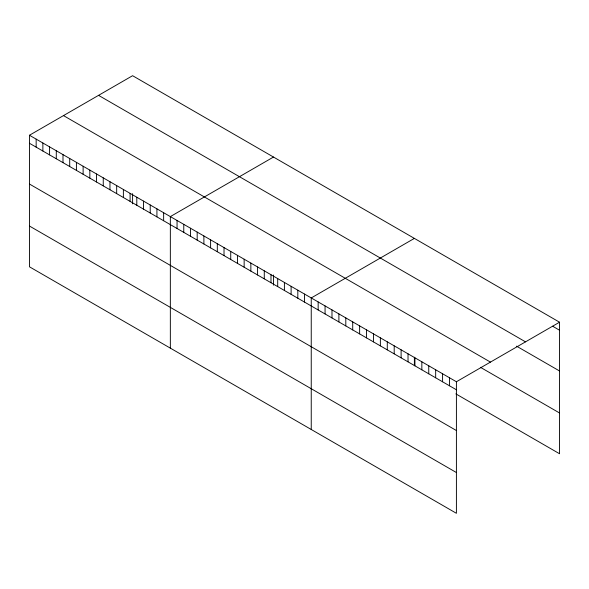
<?xml version="1.0" encoding="UTF-8"?>
<svg xmlns="http://www.w3.org/2000/svg" width="589" height="589" viewBox="0 0 589 589"><rect width="100%" height="100%" fill="white"/><g stroke="black" fill="none" stroke-linecap="round" stroke-linejoin="round"><path stroke-width="0.88" d="M29.45 135.249L456.409 381.753L456.409 513.299L29.45 266.795L29.45 135.249L132.591 75.701L559.55 322.205L559.55 453.751L455.864 393.886M273.487 157.049L170.346 216.597L170.346 348.143M414.384 238.39L311.242 297.946L311.242 429.484M456.409 381.753L559.55 322.205M552.637 326.232L559.55 330.223M98.554 95.352L525.513 341.856M516.538 346.155L559.55 370.989M63.487 115.599L490.446 362.102M480.44 367.315L559.55 412.985M29.45 143.274L456.409 389.778M29.45 184.033L456.409 430.537M29.45 226.036L456.409 472.533M449.495 377.763L449.495 385.78M442.582 373.772L442.582 381.79M435.669 369.782L435.669 377.799M428.755 365.791L428.755 373.809M421.842 361.801L421.842 369.818M414.928 357.81L414.928 365.828M414.384 357.199L414.384 365.695M408.022 353.812L408.022 361.837M401.109 349.822L401.109 357.847M394.196 345.831L394.196 353.856M387.282 341.841L387.282 349.866M380.369 337.85L380.369 345.876M373.455 333.86L373.455 341.885M366.542 329.869L366.542 337.895M359.629 325.879L359.629 333.904M352.715 321.888L352.715 329.914M345.802 317.898L345.802 325.916M338.896 313.908L338.896 321.925M331.982 309.917L331.982 317.935M325.069 305.927L325.069 313.944M318.156 301.936L318.156 309.954M304.535 294.066L304.535 302.091M297.82 290.193L297.82 298.218M291.113 286.32L291.113 294.345M284.406 282.448L284.406 290.473M277.699 278.575L277.699 286.593M273.487 275.004L273.487 285.194M270.984 274.702L270.984 282.72M264.277 270.83L264.277 278.847M257.57 266.957L257.57 274.975M250.855 263.077L250.855 271.102M244.148 259.204L244.148 267.229M237.441 255.332L237.441 263.357M230.733 251.459L230.733 259.484M224.019 247.586L224.019 255.604M217.312 243.713L217.312 251.731M210.604 239.841L210.604 247.859M203.89 235.968L203.89 243.986M197.182 232.088L197.182 240.113M190.475 228.215L190.475 236.241M183.768 224.343L183.768 232.368M177.053 220.47L177.053 228.495M163.639 212.725L163.639 220.742M156.924 208.852L156.924 216.87M150.217 204.979L150.217 212.997M143.51 201.099L143.51 209.124M136.803 197.227L136.803 205.252M132.591 193.663L132.591 203.853M130.088 193.354L130.088 201.379M123.381 189.481L123.381 197.506M116.674 185.609L116.674 193.626M109.959 181.736L109.959 189.754M103.252 177.863L103.252 185.881M96.544 173.991L96.544 182.008M89.837 170.111L89.837 178.136M83.123 166.238L83.123 174.263M76.415 162.365L76.415 170.39M69.708 158.493L69.708 166.518M62.994 154.62L62.994 162.638M56.286 150.747L56.286 158.765M49.579 146.875L49.579 154.892M42.872 143.002L42.872 151.02M36.157 139.122L36.157 147.147"/></g></svg>
